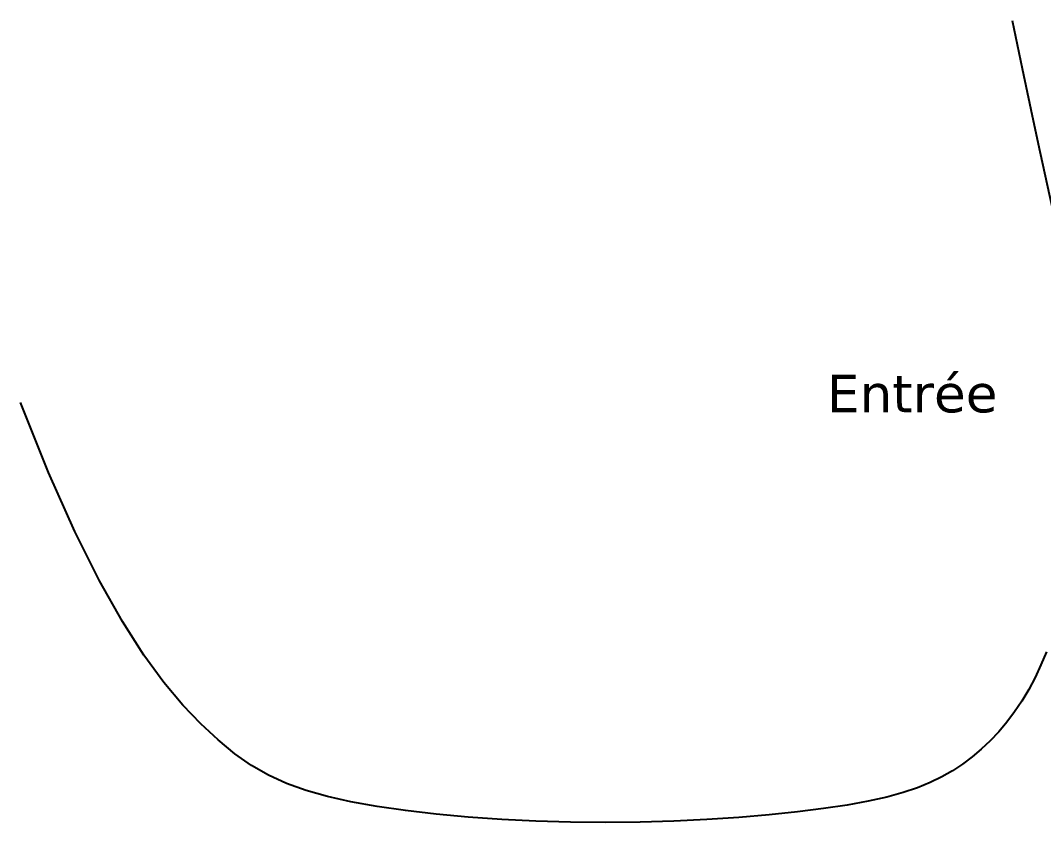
# Model space of a CAD drawing. Header units: metres. Extents: x -231 to 724, y -201 to 398.
# Drawn here: x 593.82 to 634.51, y 235.55 to 267.45 of the extents above; entities that cross this region are included whole.
import ezdxf

# ---------------------------------------------------------------- set-up
doc = ezdxf.new("R2010")
doc.units = ezdxf.units.M
doc.header["$MEASUREMENT"] = 0
doc.layers.add('Topo Dessin - Galeries', color=10, linetype='Continuous')
doc.layers.add('Topo Dessin - Légendes Grosses', color=176, linetype='Continuous')
doc.styles.add('PUITS', font='WINGDNG3.TTF')
doc.linetypes.add('PUITS_2-', pattern='A,0.6,["q",PUITS,S=1,R=0,X=-0.4,Y=-1],0.6', length=1.2)

msp = doc.modelspace()

# ---------------------------------------------------------------- linework, layer by layer
at = {"layer": 'Topo Dessin - Galeries', "linetype": 'PUITS_2-', "ltscale": 0.4}
for points in [[(633.261, 267.45), (633.658, 265.535), (634.001, 263.913), (634.295, 262.546), (634.548, 261.395), (634.765, 260.422), (634.951, 259.591), (635.115, 258.862), (635.26, 258.199), (635.393, 257.568), (635.515, 256.962), (635.626, 256.375), (635.726, 255.805), (635.815, 255.248), (635.895, 254.7), (635.965, 254.158), (636.025, 253.618), (636.034, 253.511)], [(634.623, 242.343), (634.407, 241.823), (634.174, 241.321), (633.922, 240.84), (633.651, 240.384), (633.362, 239.952), (633.055, 239.545), (632.731, 239.163), (632.391, 238.804), (632.036, 238.47), (631.667, 238.159), (631.284, 237.871), (630.886, 237.606), (630.464, 237.363), (630.004, 237.139), (629.494, 236.932), (628.921, 236.742), (628.274, 236.565), (627.539, 236.402), (626.705, 236.248), (625.763, 236.105), (624.721, 235.973), (623.592, 235.854), (622.39, 235.752), (621.125, 235.668), (619.811, 235.605), (618.461, 235.565), (617.088, 235.552), (615.703, 235.566), (614.323, 235.607), (612.961, 235.674), (611.633, 235.767), (610.355, 235.885), (609.14, 236.026), (608.005, 236.19), (606.963, 236.375), (606.026, 236.583), (605.179, 236.822), (604.405, 237.102), (603.687, 237.433), (603.005, 237.826), (602.341, 238.29), (601.678, 238.837), (600.998, 239.474), (600.284, 240.221), (599.529, 241.116), (598.727, 242.207), (597.873, 243.542), (596.961, 245.167), (595.985, 247.13), (594.94, 249.477), (593.821, 252.256)]]:
    msp.add_lwpolyline(points, dxfattribs=at)

# ---------------------------------------------------------------- texts
at = {"layer": 'Topo Dessin - Légendes Grosses', "linetype": 'Continuous', "insert": (625.893, 253.365), "char_height": 1.5, "attachment_point": 1}
msp.add_mtext_dynamic_manual_height_columns('{\\fVerdana|b0|i0|c0|p34;Entrée}', width=15.87807, gutter_width=6.86, heights=[2.505], dxfattribs=at)

doc.saveas('drawing.dxf')
